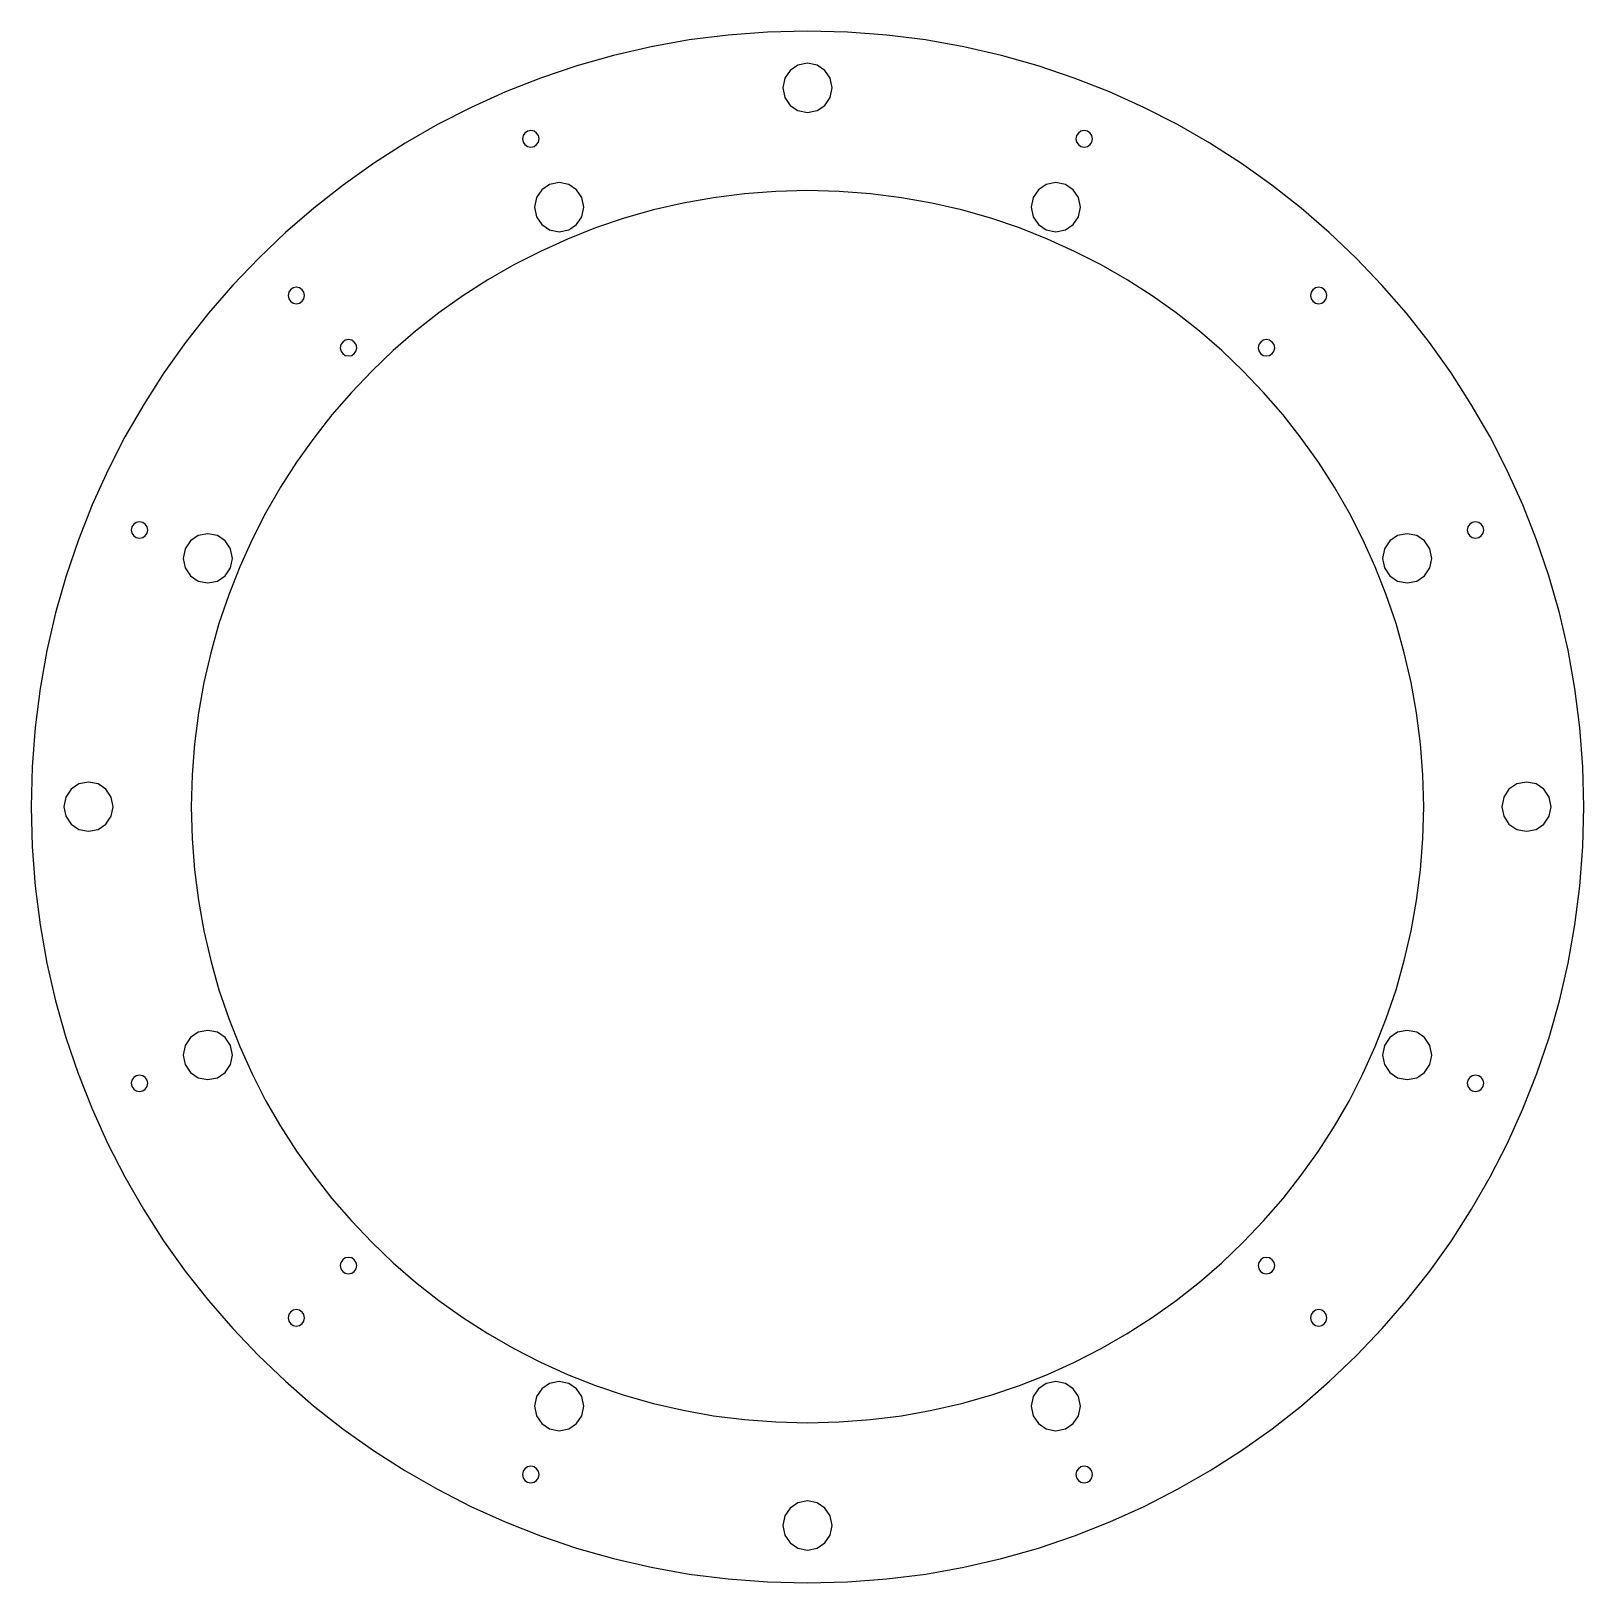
# Model space of a CAD drawing. Extents: x 107 to 494, y 46 to 792.
# Drawn here: x 107.5 to 296.5, y 47 to 235.9 of the extents above; entities that cross this region are included whole.
import ezdxf

# ---------------------------------------------------------------- set-up
doc = ezdxf.new("R2010")
doc.units = 0

msp = doc.modelspace()

# ---------------------------------------------------------------- linework, layer by layer
at = {"layer": 'Layer 1'}
for p, q in [((187.615105, 234.813901), (182.96395, 233.983674)), ((192.341852, 235.414282), (187.615105, 234.813901)), ((197.138261, 235.77889), (192.341852, 235.414282)), ((201.9984, 235.9018), (197.138261, 235.77889)), ((206.858544, 235.779059), (201.9984, 235.9018)), ((211.654964, 235.414617), (206.858544, 235.779059)), ((216.381731, 234.8144), (211.654964, 235.414617)), ((221.032914, 233.984333), (216.381731, 234.8144)), ((178.394318, 232.929527), (173.912139, 231.657386)), ((182.96395, 233.983674), (178.394318, 232.929527)), ((225.602581, 232.930341), (221.032914, 233.984333)), ((230.084803, 231.658349), (225.602581, 232.930341)), ((173.912139, 231.657386), (169.523344, 230.173177)), ((199.878623, 231.101337), (199.235744, 230.147742)), ((200.832162, 231.744271), (199.878623, 231.101337)), ((201.99988, 231.98003), (200.832162, 231.744271)), ((203.16767, 231.744271), (201.99988, 231.98003)), ((204.121263, 231.101337), (203.16767, 231.744271)), ((204.764193, 230.147742), (204.121263, 231.101337)), ((234.473648, 230.174283), (230.084803, 231.658349)), ((169.523344, 230.173177), (165.233864, 228.482827)), ((199.235744, 230.147742), (199.00001, 228.98)), ((199.00001, 228.98), (199.235744, 227.812281)), ((205, 228.98), (204.764193, 230.147742)), ((204.764193, 227.812281), (205, 228.98)), ((205, 228.98), (205, 228.98)), ((238.763186, 228.484069), (234.473648, 230.174283)), ((165.233864, 228.482827), (161.049629, 226.592262)), ((199.235744, 227.812281), (199.878623, 226.858698)), ((199.878623, 226.858698), (200.832162, 226.215768)), ((203.16767, 226.215768), (204.121263, 226.858698)), ((204.121263, 226.858698), (204.764193, 227.812281)), ((242.947486, 226.59363), (238.763186, 228.484069)), ((161.049629, 226.592262), (156.976569, 224.507407)), ((200.832162, 226.215768), (201.99988, 225.98001)), ((201.99988, 225.98001), (203.16767, 226.215768)), ((247.020617, 224.508894), (242.947486, 226.59363)), ((156.976569, 224.507407), (153.020616, 222.234189)), ((167.402573, 223.171243), (167.324, 222.782)), ((167.616861, 223.489105), (167.402573, 223.171243)), ((167.934719, 223.703414), (167.616861, 223.489105)), ((168.324, 223.782), (167.934719, 223.703414)), ((168.713209, 223.703414), (168.324, 223.782)), ((169.031045, 223.489105), (168.713209, 223.703414)), ((169.245358, 223.171243), (169.031045, 223.489105)), ((169.324, 222.782), (169.245358, 223.171243)), ((234.75464, 223.171243), (234.676, 222.782)), ((234.968951, 223.489105), (234.75464, 223.171243)), ((235.286786, 223.703414), (234.968951, 223.489105)), ((235.676, 223.782), (235.286786, 223.703414)), ((236.065281, 223.703414), (235.676, 223.782)), ((236.383139, 223.489105), (236.065281, 223.703414)), ((236.597427, 223.171243), (236.383139, 223.489105)), ((236.676, 222.782), (236.597427, 223.171243)), ((250.976648, 222.235784), (247.020617, 224.508894)), ((153.020616, 222.234189), (149.187699, 219.778535)), ((167.324, 222.782), (167.402573, 222.392748)), ((167.402573, 222.392748), (167.616861, 222.074888)), ((167.616861, 222.074888), (167.934719, 221.860583)), ((167.934719, 221.860583), (168.324, 221.782)), ((168.324, 221.782), (168.713209, 221.860583)), ((168.713209, 221.860583), (169.031045, 222.074888)), ((169.031045, 222.074888), (169.245358, 222.392748)), ((169.245358, 222.392748), (169.324, 222.782)), ((169.324, 222.782), (169.324, 222.782)), ((234.676, 222.782), (234.75464, 222.392748)), ((234.75464, 222.392748), (234.968951, 222.074888)), ((234.968951, 222.074888), (235.286786, 221.860583)), ((235.286786, 221.860583), (235.676, 221.782)), ((235.676, 221.782), (236.065281, 221.860583)), ((236.065281, 221.860583), (236.383139, 222.074888)), ((236.383139, 222.074888), (236.597427, 222.392748)), ((236.597427, 222.392748), (236.676, 222.782)), ((236.676, 222.782), (236.676, 222.782)), ((254.809649, 219.780227), (250.976648, 222.235784)), ((149.187699, 219.778535), (145.48375, 217.146369)), ((258.51369, 217.148147), (254.809649, 219.780227)), ((171.76788, 217.46703), (170.600142, 217.231271)), ((172.935601, 217.231271), (171.76788, 217.46703)), ((232.23188, 217.46703), (231.064161, 217.231271)), ((233.399618, 217.231271), (232.23188, 217.46703)), ((145.48375, 217.146369), (141.914699, 214.34362)), ((169.003634, 215.634743), (168.76788, 214.467)), ((169.646557, 216.588338), (169.003634, 215.634743)), ((170.600142, 217.231271), (169.646557, 216.588338)), ((173.889169, 216.588338), (172.935601, 217.231271)), ((174.532122, 215.634743), (173.889169, 216.588338)), ((174.768, 214.467), (174.532122, 215.634743)), ((190.578281, 215.615732), (186.884938, 214.956169)), ((194.331714, 216.092684), (190.578281, 215.615732)), ((198.140524, 216.382311), (194.331714, 216.092684)), ((202, 216.4799), (198.140524, 216.382311)), ((205.859485, 216.382311), (202, 216.4799)), ((209.668304, 216.092684), (205.859485, 216.382311)), ((213.421745, 215.615732), (209.668304, 216.092684)), ((217.115095, 214.956169), (213.421745, 215.615732)), ((229.467735, 215.634743), (229.232, 214.467)), ((230.110617, 216.588338), (229.467735, 215.634743)), ((231.064161, 217.231271), (230.110617, 216.588338)), ((234.353214, 216.588338), (233.399618, 217.231271)), ((234.996172, 215.634743), (234.353214, 216.588338)), ((235.232, 214.467), (234.996172, 215.634743)), ((262.082838, 214.34547), (258.51369, 217.148147)), ((141.914699, 214.34362), (138.486476, 211.376212)), ((168.76788, 214.467), (169.003634, 213.299275)), ((174.532122, 213.299275), (174.768, 214.467)), ((174.768, 214.467), (174.768, 214.467)), ((183.256397, 214.118705), (179.697371, 213.108053)), ((186.884938, 214.956169), (183.256397, 214.118705)), ((220.743642, 214.118705), (217.115095, 214.956169)), ((224.302675, 213.108053), (220.743642, 214.118705)), ((229.232, 214.467), (229.467735, 213.299275)), ((234.996172, 213.299275), (235.232, 214.467)), ((235.232, 214.467), (235.232, 214.467)), ((265.511164, 211.378121), (262.082838, 214.34547)), ((169.003634, 213.299275), (169.646557, 212.345689)), ((169.646557, 212.345689), (170.600142, 211.702758)), ((170.600142, 211.702758), (171.76788, 211.467)), ((171.76788, 211.467), (172.935601, 211.702758)), ((176.212572, 211.928926), (172.806713, 210.586036)), ((172.935601, 211.702758), (173.889169, 212.345689)), ((173.889169, 212.345689), (174.532122, 213.299275)), ((179.697371, 213.108053), (176.212572, 211.928926)), ((227.787479, 211.928926), (224.302675, 213.108053)), ((231.193344, 210.586036), (227.787479, 211.928926)), ((229.467735, 213.299275), (230.110617, 212.345689)), ((230.110617, 212.345689), (231.064161, 211.702758)), ((231.064161, 211.702758), (232.23188, 211.467)), ((232.23188, 211.467), (233.399618, 211.702758)), ((233.399618, 211.702758), (234.353214, 212.345689)), ((234.353214, 212.345689), (234.996172, 213.299275)), ((138.486476, 211.376212), (135.205013, 208.250071)), ((172.806713, 210.586036), (169.484505, 209.084095)), ((234.515557, 209.084095), (231.193344, 210.586036)), ((268.792737, 208.252025), (265.511164, 211.378121)), ((135.205013, 208.250071), (132.076239, 204.971125)), ((169.484505, 209.084095), (166.250662, 207.427817)), ((237.749404, 207.427817), (234.515557, 209.084095)), ((271.921627, 204.973108), (268.792737, 208.252025)), ((166.250662, 207.427817), (163.109896, 205.621912)), ((240.890175, 205.621912), (237.749404, 207.427817)), ((132.076239, 204.971125), (129.106085, 201.545299)), ((139.06785, 204.413105), (138.853572, 204.095243)), ((139.385672, 204.627414), (139.06785, 204.413105)), ((139.77488, 204.706), (139.385672, 204.627414)), ((140.164112, 204.627414), (139.77488, 204.706)), ((140.481989, 204.413105), (140.164112, 204.627414)), ((140.696341, 204.095243), (140.481989, 204.413105)), ((163.109896, 205.621912), (160.066919, 203.671095)), ((243.933157, 203.671095), (240.890175, 205.621912)), ((263.51857, 204.411671), (263.30411, 204.094524)), ((263.836185, 204.625433), (263.51857, 204.411671)), ((264.22488, 204.7038), (263.836185, 204.625433)), ((264.613626, 204.625433), (264.22488, 204.7038)), ((264.931336, 204.411671), (264.613626, 204.625433)), ((265.145849, 204.094524), (264.931336, 204.411671)), ((274.891901, 201.547295), (271.921627, 204.973108)), ((138.853572, 204.095243), (138.775, 203.706)), ((138.775, 203.706), (138.853573, 203.316744)), ((138.853573, 203.316744), (139.06785, 202.998872)), ((139.06785, 202.998872), (139.385672, 202.784557)), ((139.385672, 202.784557), (139.77488, 202.70597)), ((139.77488, 202.70597), (140.164112, 202.784557)), ((140.164112, 202.784557), (140.481989, 202.998872)), ((140.481989, 202.998872), (140.696341, 203.316744)), ((140.775, 203.706), (140.696341, 204.095243)), ((140.696341, 203.316744), (140.775, 203.706)), ((140.775, 203.706), (140.775, 203.706)), ((160.066919, 203.671095), (157.126443, 201.580076)), ((246.873637, 201.580076), (243.933157, 203.671095)), ((263.30411, 204.094524), (263.22488, 203.706)), ((263.22488, 203.706), (263.304013, 203.317459)), ((263.304013, 203.317459), (263.518484, 203.000303)), ((263.518484, 203.000303), (263.836153, 202.786538)), ((263.836153, 202.786538), (264.22488, 202.70817)), ((264.22488, 202.70817), (264.613578, 202.786538)), ((264.613578, 202.786538), (264.931209, 203.000303)), ((264.931209, 203.000303), (265.145705, 203.317459)), ((265.145705, 203.317459), (265.225, 203.706)), ((265.225, 203.706), (265.145849, 204.094524)), ((265.225, 203.706), (265.225, 203.706)), ((129.106085, 201.545299), (126.300483, 197.978519)), ((157.126443, 201.580076), (154.293182, 199.353569)), ((249.706902, 199.353569), (246.873637, 201.580076)), ((277.69763, 197.980512), (274.891901, 201.547295)), ((154.293182, 199.353569), (151.571846, 196.996285)), ((252.428242, 196.996285), (249.706902, 199.353569)), ((126.300483, 197.978519), (123.665362, 194.276711)), ((145.218225, 197.730524), (145.139, 197.342)), ((145.139, 197.342), (145.218133, 196.953453)), ((145.218133, 196.953453), (145.432604, 196.636294)), ((145.432686, 198.047671), (145.218225, 197.730524)), ((145.432604, 196.636294), (145.750273, 196.422528)), ((145.750304, 198.261433), (145.432686, 198.047671)), ((146.139, 198.3398), (145.750304, 198.261433)), ((146.527676, 198.261433), (146.139, 198.3398)), ((146.527645, 196.422528), (146.845269, 196.636294)), ((146.845351, 198.047671), (146.527676, 198.261433)), ((146.845269, 196.636294), (147.059758, 196.953453)), ((147.05985, 197.730524), (146.845351, 198.047671)), ((147.059758, 196.953453), (147.139, 197.342)), ((147.139, 197.342), (147.05985, 197.730524)), ((147.139, 197.342), (147.139, 197.342)), ((151.571846, 196.996285), (148.96715, 194.512937)), ((255.032943, 194.512937), (252.428242, 196.996285)), ((256.940156, 197.730524), (256.861, 197.342)), ((256.861, 197.342), (256.940114, 196.953453)), ((256.940114, 196.953453), (257.154544, 196.636294)), ((257.154581, 198.047671), (256.940156, 197.730524)), ((257.154544, 196.636294), (257.472172, 196.422528)), ((257.472186, 198.261433), (257.154581, 198.047671)), ((257.86088, 198.3398), (257.472186, 198.261433)), ((258.249626, 198.261433), (257.86088, 198.3398)), ((258.249577, 196.422528), (258.567205, 196.636294)), ((258.567336, 198.047671), (258.249626, 198.261433)), ((258.567205, 196.636294), (258.781701, 196.953453)), ((258.781849, 197.730524), (258.567336, 198.047671)), ((258.781701, 196.953453), (258.861, 197.342)), ((258.861, 197.342), (258.781849, 197.730524)), ((258.861, 197.342), (258.861, 197.342)), ((280.332883, 194.278683), (277.69763, 197.980512)), ((145.750273, 196.422528), (146.139, 196.34416)), ((146.139, 196.34416), (146.527645, 196.422528)), ((257.472172, 196.422528), (257.86088, 196.34416)), ((257.86088, 196.34416), (258.249577, 196.422528)), ((123.665362, 194.276711), (121.206653, 190.445803)), ((148.96715, 194.512937), (146.483805, 191.908239)), ((257.516292, 191.908239), (255.032943, 194.512937)), ((282.79173, 190.447734), (280.332883, 194.278683)), ((146.483805, 191.908239), (144.126523, 189.186901)), ((259.873578, 189.186901), (257.516292, 191.908239)), ((121.206653, 190.445803), (118.930287, 186.491719)), ((144.126523, 189.186901), (141.900017, 186.353636)), ((262.100088, 186.353636), (259.873578, 189.186901)), ((285.068238, 186.49359), (282.79173, 190.447734)), ((118.930287, 186.491719), (116.842194, 182.420386)), ((141.900017, 186.353636), (139.809, 183.413157)), ((264.19111, 183.413157), (262.100088, 186.353636)), ((287.156479, 182.422176), (285.068238, 186.49359)), ((139.809, 183.413157), (137.858183, 180.370176)), ((266.141932, 180.370176), (264.19111, 183.413157)), ((116.842194, 182.420386), (114.948305, 178.23773)), ((289.05052, 178.239419), (287.156479, 182.422176)), ((137.858183, 180.370176), (136.05228, 177.229405)), ((267.947841, 177.229405), (266.141932, 180.370176)), ((114.948305, 178.23773), (113.25455, 173.949677)), ((290.744432, 173.951242), (289.05052, 178.239419)), ((119.991975, 175.863096), (119.777648, 175.545237)), ((120.309847, 176.077405), (119.991975, 175.863096)), ((120.69913, 176.15599), (120.309847, 176.077405)), ((121.088336, 176.077405), (120.69913, 176.15599)), ((121.406155, 175.863096), (121.088336, 176.077405)), ((121.620429, 175.545237), (121.406155, 175.863096)), ((136.05228, 177.229405), (134.396002, 173.995558)), ((269.604124, 173.995558), (267.947841, 177.229405)), ((282.594691, 175.861671), (282.380234, 175.544524)), ((282.912305, 176.075433), (282.594691, 175.861671)), ((283.301, 176.1538), (282.912305, 176.075433)), ((283.689727, 176.075433), (283.301, 176.1538)), ((284.007396, 175.861671), (283.689727, 176.075433)), ((284.221867, 175.544524), (284.007396, 175.861671)), ((113.25455, 173.949677), (111.76686, 169.562154)), ((119.777648, 175.545237), (119.699, 175.156)), ((119.699, 175.156), (119.777648, 174.76674)), ((119.777648, 174.76674), (119.991975, 174.448869)), ((119.991975, 174.448869), (120.309847, 174.234556)), ((120.309847, 174.234556), (120.69913, 174.15597)), ((120.69913, 174.15597), (121.088336, 174.234556)), ((121.088336, 174.234556), (121.406155, 174.448869)), ((121.406155, 174.448869), (121.620429, 174.76674)), ((121.699, 175.156), (121.620429, 175.545237)), ((121.620429, 174.76674), (121.699, 175.156)), ((121.699, 175.156), (121.699, 175.156)), ((127.846167, 174.476232), (126.892626, 173.833303)), ((129.01388, 174.71199), (127.846167, 174.476232)), ((130.18162, 174.476232), (129.01388, 174.71199)), ((131.135218, 173.833303), (130.18162, 174.476232)), ((134.396002, 173.995558), (132.894063, 170.673345)), ((271.10607, 170.673345), (269.604124, 173.995558)), ((273.818262, 174.476232), (272.864677, 173.833303)), ((274.986, 174.71199), (273.818262, 174.476232)), ((276.153721, 174.476232), (274.986, 174.71199)), ((277.107278, 173.833303), (276.153721, 174.476232)), ((282.380234, 175.544524), (282.30101, 175.156)), ((282.30101, 175.156), (282.380141, 174.767453)), ((282.380141, 174.767453), (282.594609, 174.450294)), ((282.594609, 174.450294), (282.912275, 174.236528)), ((282.912275, 174.236528), (283.301, 174.15816)), ((283.301, 174.15816), (283.689696, 174.236528)), ((283.689696, 174.236528), (284.007314, 174.450294)), ((284.007314, 174.450294), (284.221775, 174.767453)), ((284.221775, 174.767453), (284.301, 175.156)), ((284.301, 175.156), (284.221867, 175.544524)), ((284.301, 175.156), (284.301, 175.156)), ((292.232283, 169.563572), (290.744432, 173.951242)), ((126.249745, 172.879719), (126.01401, 171.712)), ((126.892626, 173.833303), (126.249745, 172.879719)), ((131.778177, 172.879719), (131.135218, 173.833303)), ((132.014, 171.712), (131.778177, 172.879719)), ((272.221754, 172.879719), (271.986, 171.712)), ((272.864677, 173.833303), (272.221754, 172.879719)), ((277.750195, 172.879719), (277.107278, 173.833303)), ((277.986, 171.712), (277.750195, 172.879719)), ((126.01401, 171.712), (126.249745, 170.544275)), ((126.249745, 170.544275), (126.892626, 169.590689)), ((131.135218, 169.590689), (131.778177, 170.544275)), ((132.894063, 170.673345), (131.551173, 167.26748)), ((131.778177, 170.544275), (132.014, 171.712)), ((132.014, 171.712), (132.014, 171.712)), ((272.448966, 167.26748), (271.10607, 170.673345)), ((271.986, 171.712), (272.221754, 170.544275)), ((272.221754, 170.544275), (272.864677, 169.590689)), ((277.107278, 169.590689), (277.750195, 170.544275)), ((277.750195, 170.544275), (277.986, 171.712)), ((277.986, 171.712), (277.986, 171.712)), ((111.76686, 169.562154), (110.491166, 165.081087)), ((126.892626, 169.590689), (127.846167, 168.947758)), ((127.846167, 168.947758), (129.01388, 168.712)), ((129.01388, 168.712), (130.18162, 168.947758)), ((130.18162, 168.947758), (131.135218, 169.590689)), ((272.864677, 169.590689), (273.818262, 168.947758)), ((273.818262, 168.947758), (274.986, 168.712)), ((274.986, 168.712), (276.153721, 168.947758)), ((276.153721, 168.947758), (277.107278, 169.590689)), ((293.508143, 165.082333), (292.232283, 169.563572)), ((131.551173, 167.26748), (130.372046, 163.782676)), ((273.628099, 163.782676), (272.448966, 167.26748)), ((110.491166, 165.081087), (109.433398, 160.512401)), ((294.566081, 160.513452), (293.508143, 165.082333)), ((130.372046, 163.782676), (129.361395, 160.223643)), ((274.638758, 160.223643), (273.628099, 163.782676)), ((109.433398, 160.512401), (108.599487, 155.862023)), ((129.361395, 160.223643), (128.523931, 156.595096)), ((275.47623, 156.595096), (274.638758, 160.223643)), ((295.400167, 155.862852), (294.566081, 160.513452)), ((108.599487, 155.862023), (107.995363, 151.13588)), ((128.523931, 156.595096), (127.864367, 152.901745)), ((276.135802, 152.901745), (275.47623, 156.595096)), ((296.004469, 151.13646), (295.400167, 155.862852)), ((127.864367, 152.901745), (127.387416, 149.148304)), ((276.612763, 149.148304), (276.135802, 152.901745)), ((107.995363, 151.13588), (107.626957, 146.339897)), ((296.373057, 146.340201), (296.004469, 151.13646)), ((127.387416, 149.148304), (127.097789, 145.339485)), ((276.9024, 145.339485), (276.612763, 149.148304)), ((107.626957, 146.339897), (107.5002, 141.48)), ((296.5, 141.48), (296.373057, 146.340201)), ((113.332262, 144.244242), (112.378666, 143.601311)), ((114.5, 144.48), (113.332262, 144.244242)), ((115.667738, 144.244242), (114.5, 144.48)), ((116.621322, 143.601311), (115.667738, 144.244242)), ((127.097789, 145.339485), (127.0002, 141.48)), ((277, 141.48), (276.9024, 145.339485)), ((288.332289, 144.244242), (287.378732, 143.601311)), ((289.50001, 144.48), (288.332289, 144.244242)), ((290.667746, 144.244242), (289.50001, 144.48)), ((291.621328, 143.601311), (290.667746, 144.244242)), ((111.735708, 142.647725), (111.49988, 141.48)), ((112.378666, 143.601311), (111.735708, 142.647725)), ((117.264246, 142.647725), (116.621322, 143.601311)), ((117.5, 141.48), (117.264246, 142.647725)), ((286.735815, 142.647725), (286.50001, 141.48)), ((287.378732, 143.601311), (286.735815, 142.647725)), ((292.264248, 142.647725), (291.621328, 143.601311)), ((292.5, 141.48), (292.264248, 142.647725)), ((107.5002, 141.48), (107.623163, 136.617044)), ((111.49988, 141.48), (111.735708, 140.312257)), ((111.735708, 140.312257), (112.378666, 139.358662)), ((116.621322, 139.358662), (117.264246, 140.312257)), ((117.264246, 140.312257), (117.5, 141.48)), ((117.5, 141.48), (117.5, 141.48)), ((127.0002, 141.48), (127.097789, 137.620515)), ((276.902402, 137.620515), (277, 141.48)), ((277, 141.48), (277, 141.48)), ((286.50001, 141.48), (286.735815, 140.312257)), ((286.735815, 140.312257), (287.378732, 139.358662)), ((291.621328, 139.358662), (292.264248, 140.312257)), ((292.264248, 140.312257), (292.5, 141.48)), ((292.5, 141.48), (292.5, 141.48)), ((296.377137, 136.617052), (296.5001, 141.48)), ((296.5001, 141.48), (296.5, 141.48)), ((112.378666, 139.358662), (113.332262, 138.715729)), ((113.332262, 138.715729), (114.5, 138.47997)), ((114.5, 138.47997), (115.667738, 138.715729)), ((115.667738, 138.715729), (116.621322, 139.358662)), ((287.378732, 139.358662), (288.332289, 138.715729)), ((288.332289, 138.715729), (289.50001, 138.47997)), ((289.50001, 138.47997), (290.667746, 138.715729)), ((290.667746, 138.715729), (291.621328, 139.358662)), ((107.623163, 136.617044), (107.988094, 131.817927)), ((127.097789, 137.620515), (127.387416, 133.811696)), ((276.612766, 133.811696), (276.902402, 137.620515)), ((296.012206, 131.817943), (296.377137, 136.617052)), ((127.387416, 133.811696), (127.864367, 130.058255)), ((276.135807, 130.058255), (276.612766, 133.811696)), ((107.988094, 131.817927), (108.589055, 127.088586)), ((295.411245, 127.088609), (296.012206, 131.817943)), ((127.864367, 130.058255), (128.523931, 126.364904)), ((275.476236, 126.364904), (276.135807, 130.058255)), ((108.589055, 127.088586), (109.420109, 122.434961)), ((294.580192, 122.434989), (295.411245, 127.088609)), ((128.523931, 126.364904), (129.361395, 122.736357)), ((274.638765, 122.736357), (275.476236, 126.364904)), ((109.420109, 122.434961), (110.475317, 117.862987)), ((129.361395, 122.736357), (130.372046, 119.177324)), ((273.628106, 119.177324), (274.638765, 122.736357)), ((293.524983, 117.863021), (294.580192, 122.434989)), ((130.372046, 119.177324), (131.551173, 115.69252)), ((272.448974, 115.69252), (273.628106, 119.177324)), ((110.475317, 117.862987), (111.748742, 113.378603)), ((292.251558, 113.37864), (293.524983, 117.863021)), ((131.551173, 115.69252), (132.894063, 112.286655)), ((271.106078, 112.286655), (272.448974, 115.69252)), ((127.846167, 114.012263), (126.892626, 113.369333)), ((129.01388, 114.24802), (127.846167, 114.012263)), ((130.18162, 114.012263), (129.01388, 114.24802)), ((131.135218, 113.369333), (130.18162, 114.012263)), ((273.818262, 114.012263), (272.864677, 113.369333)), ((274.986, 114.24802), (273.818262, 114.012263)), ((276.153721, 114.012263), (274.986, 114.24802)), ((277.107278, 113.369333), (276.153721, 114.012263)), ((111.748742, 113.378603), (113.234447, 108.987747)), ((126.249745, 112.415741), (126.01401, 111.248)), ((126.892626, 113.369333), (126.249745, 112.415741)), ((131.778177, 112.415741), (131.135218, 113.369333)), ((132.014, 111.248), (131.778177, 112.415741)), ((132.894063, 112.286655), (134.396002, 108.964442)), ((269.604133, 108.964442), (271.106078, 112.286655)), ((272.221754, 112.415741), (271.986, 111.248)), ((272.864677, 113.369333), (272.221754, 112.415741)), ((277.750195, 112.415741), (277.107278, 113.369333)), ((277.986, 111.248), (277.750195, 112.415741)), ((290.765854, 108.987787), (292.251558, 113.37864)), ((126.01401, 111.248), (126.249745, 110.080275)), ((126.249745, 110.080275), (126.892626, 109.126689)), ((131.135218, 109.126689), (131.778177, 110.080275)), ((131.778177, 110.080275), (132.014, 111.248)), ((132.014, 111.248), (132.014, 111.248)), ((271.986, 111.248), (272.221754, 110.080275)), ((272.221754, 110.080275), (272.864677, 109.126689)), ((277.107278, 109.126689), (277.750195, 110.080275)), ((277.750195, 110.080275), (277.986, 111.248)), ((277.986, 111.248), (277.986, 111.248)), ((113.234447, 108.987747), (114.926494, 104.696355)), ((119.777648, 108.193239), (119.699, 107.804)), ((119.699, 107.804), (119.777648, 107.414744)), ((119.991975, 108.511101), (119.777648, 108.193239)), ((120.309847, 108.725413), (119.991975, 108.511101)), ((120.69913, 108.804), (120.309847, 108.725413)), ((121.088336, 108.725413), (120.69913, 108.804)), ((121.406155, 108.511101), (121.088336, 108.725413)), ((121.620429, 108.193239), (121.406155, 108.511101)), ((121.699, 107.804), (121.620429, 108.193239)), ((121.620429, 107.414744), (121.699, 107.804)), ((121.699, 107.804), (121.699, 107.804)), ((126.892626, 109.126689), (127.846167, 108.483758)), ((127.846167, 108.483758), (129.01388, 108.248)), ((129.01388, 108.248), (130.18162, 108.483758)), ((130.18162, 108.483758), (131.135218, 109.126689)), ((134.396002, 108.964442), (136.05228, 105.730595)), ((267.947849, 105.730595), (269.604133, 108.964442)), ((272.864677, 109.126689), (273.818262, 108.483758)), ((273.818262, 108.483758), (274.986, 108.248)), ((274.986, 108.248), (276.153721, 108.483758)), ((276.153721, 108.483758), (277.107278, 109.126689)), ((282.380234, 108.192537), (282.30101, 107.804)), ((282.30101, 107.804), (282.380141, 107.415463)), ((282.594691, 108.509682), (282.380234, 108.192537)), ((282.912305, 108.723437), (282.594691, 108.509682)), ((283.301, 108.8018), (282.912305, 108.723437)), ((283.689727, 108.723437), (283.301, 108.8018)), ((284.007396, 108.509682), (283.689727, 108.723437)), ((284.221867, 108.192537), (284.007396, 108.509682)), ((284.221775, 107.415463), (284.301, 107.804)), ((284.301, 107.804), (284.221867, 108.192537)), ((284.301, 107.804), (284.301, 107.804)), ((289.073808, 104.696397), (290.765854, 108.987787)), ((119.777648, 107.414744), (119.991975, 107.096884)), ((119.991975, 107.096884), (120.309847, 106.882581)), ((120.309847, 106.882581), (120.69913, 106.804)), ((120.69913, 106.804), (121.088336, 106.882581)), ((121.088336, 106.882581), (121.406155, 107.096884)), ((121.406155, 107.096884), (121.620429, 107.414744)), ((282.380141, 107.415463), (282.594609, 107.098318)), ((282.594609, 107.098318), (282.912275, 106.884563)), ((282.912275, 106.884563), (283.301, 106.8062)), ((283.301, 106.8062), (283.689696, 106.884563)), ((283.689696, 106.884563), (284.007314, 107.098318)), ((284.007314, 107.098318), (284.221775, 107.415463)), ((114.926494, 104.696355), (116.818944, 100.510365)), ((136.05228, 105.730595), (137.858183, 102.589824)), ((266.141941, 102.589824), (267.947849, 105.730595)), ((287.181358, 100.510409), (289.073808, 104.696397)), ((137.858183, 102.589824), (139.809, 99.546843)), ((264.191119, 99.546843), (266.141941, 102.589824)), ((116.818944, 100.510365), (118.905862, 96.435716)), ((285.094441, 96.43576), (287.181358, 100.510409)), ((139.809, 99.546843), (141.900017, 96.606364)), ((262.100097, 96.606364), (264.191119, 99.546843)), ((118.905862, 96.435716), (121.181308, 92.478344)), ((141.900017, 96.606364), (144.126523, 93.773099)), ((259.873586, 93.773099), (262.100097, 96.606364)), ((282.818997, 92.478388), (285.094441, 96.43576)), ((144.126523, 93.773099), (146.483805, 91.051761)), ((257.5163, 91.051761), (259.873586, 93.773099)), ((121.181308, 92.478344), (123.639345, 88.644187)), ((146.483805, 91.051761), (148.96715, 88.447062)), ((255.03295, 88.447062), (257.5163, 91.051761)), ((280.360961, 88.644231), (282.818997, 92.478388)), ((123.639345, 88.644187), (126.274035, 84.939183)), ((148.96715, 88.447062), (151.571846, 85.963715)), ((252.428249, 85.963715), (255.03295, 88.447062)), ((277.726272, 84.939226), (280.360961, 88.644231)), ((145.218225, 86.007337), (145.139, 85.6188)), ((145.139, 85.6188), (145.218133, 85.230263)), ((145.218133, 85.230263), (145.432604, 84.913117)), ((145.432686, 86.324482), (145.218225, 86.007337)), ((145.750304, 86.538237), (145.432686, 86.324482)), ((146.139, 86.6166), (145.750304, 86.538237)), ((146.527676, 86.538237), (146.139, 86.6166)), ((146.845351, 86.324482), (146.527676, 86.538237)), ((146.845269, 84.913117), (147.059758, 85.230263)), ((147.05985, 86.007337), (146.845351, 86.324482)), ((147.059758, 85.230263), (147.139, 85.6188)), ((147.139, 85.6188), (147.05985, 86.007337)), ((147.139, 85.6188), (147.139, 85.6188)), ((151.571846, 85.963715), (154.293182, 83.606431)), ((249.706909, 83.606431), (252.428249, 85.963715)), ((256.940156, 86.007337), (256.861, 85.6188)), ((256.861, 85.6188), (256.940114, 85.230263)), ((256.940114, 85.230263), (257.154544, 84.913117)), ((257.154581, 86.324482), (256.940156, 86.007337)), ((257.472186, 86.538237), (257.154581, 86.324482)), ((257.86088, 86.6166), (257.472186, 86.538237)), ((258.249626, 86.538237), (257.86088, 86.6166)), ((258.567336, 86.324482), (258.249626, 86.538237)), ((258.567205, 84.913117), (258.781701, 85.230263)), ((258.781849, 86.007337), (258.567336, 86.324482)), ((258.781701, 85.230263), (258.861, 85.6188)), ((258.861, 85.6188), (258.781849, 86.007337)), ((258.861, 85.6188), (258.861, 85.6188)), ((126.274035, 84.939183), (129.079441, 81.369269)), ((145.432604, 84.913117), (145.750273, 84.699363)), ((145.750273, 84.699363), (146.139, 84.621)), ((146.139, 84.621), (146.527645, 84.699363)), ((146.527645, 84.699363), (146.845269, 84.913117)), ((154.293182, 83.606431), (157.126443, 81.379924)), ((246.873643, 81.379924), (249.706909, 83.606431)), ((257.154544, 84.913117), (257.472172, 84.699363)), ((257.472172, 84.699363), (257.86088, 84.621)), ((257.86088, 84.621), (258.249577, 84.699363)), ((258.249577, 84.699363), (258.567205, 84.913117)), ((274.920867, 81.36931), (277.726272, 84.939226)), ((129.079441, 81.369269), (132.049625, 77.940383)), ((157.126443, 81.379924), (160.066919, 79.288905)), ((243.933162, 79.288905), (246.873643, 81.379924)), ((271.950685, 77.940423), (274.920867, 81.36931)), ((138.853572, 79.644143), (138.775, 79.2549)), ((139.06785, 79.962005), (138.853572, 79.644143)), ((139.385672, 80.176314), (139.06785, 79.962005)), ((139.77488, 80.2549), (139.385672, 80.176314)), ((140.164112, 80.176314), (139.77488, 80.2549)), ((140.481989, 79.962005), (140.164112, 80.176314)), ((140.696341, 79.644143), (140.481989, 79.962005)), ((140.775, 79.2549), (140.696341, 79.644143)), ((263.30411, 79.643437), (263.22488, 79.2549)), ((263.51857, 79.960583), (263.30411, 79.643437)), ((263.836185, 80.174337), (263.51857, 79.960583)), ((264.22488, 80.2527), (263.836185, 80.174337)), ((264.613626, 80.174337), (264.22488, 80.2527)), ((264.931336, 79.960583), (264.613626, 80.174337)), ((265.145849, 79.643437), (264.931336, 79.960583)), ((265.225, 79.2549), (265.145849, 79.643437)), ((132.049625, 77.940383), (135.17865, 74.658462)), ((138.775, 79.2549), (138.853573, 78.865644)), ((138.853573, 78.865644), (139.06785, 78.547784)), ((139.06785, 78.547784), (139.385672, 78.333481)), ((139.385672, 78.333481), (139.77488, 78.2549)), ((139.77488, 78.2549), (140.164112, 78.333481)), ((140.164112, 78.333481), (140.481989, 78.547784)), ((140.481989, 78.547784), (140.696341, 78.865644)), ((140.696341, 78.865644), (140.775, 79.2549)), ((140.775, 79.2549), (140.775, 79.2549)), ((160.066919, 79.288905), (163.109896, 77.338088)), ((240.89018, 77.338088), (243.933162, 79.288905)), ((263.22488, 79.2549), (263.304013, 78.866363)), ((263.304013, 78.866363), (263.518484, 78.549218)), ((263.518484, 78.549218), (263.836153, 78.335463)), ((263.836153, 78.335463), (264.22488, 78.2571)), ((264.22488, 78.2571), (264.613578, 78.335463)), ((264.613578, 78.335463), (264.931209, 78.549218)), ((264.931209, 78.549218), (265.145705, 78.866363)), ((265.145705, 78.866363), (265.225, 79.2549)), ((265.225, 79.2549), (265.225, 79.2549)), ((268.821663, 74.6585), (271.950685, 77.940423)), ((163.109896, 77.338088), (166.250662, 75.532183)), ((237.749408, 75.532183), (240.89018, 77.338088)), ((135.17865, 74.658462), (138.460577, 71.529445)), ((166.250662, 75.532183), (169.484505, 73.875905)), ((169.484505, 73.875905), (172.806713, 72.373964)), ((231.193347, 72.373964), (234.51556, 73.875905)), ((234.51556, 73.875905), (237.749408, 75.532183)), ((265.539738, 71.52948), (268.821663, 74.6585)), ((172.806713, 72.373964), (176.212572, 71.031074)), ((227.787482, 71.031074), (231.193347, 72.373964)), ((138.460577, 71.529445), (141.88947, 68.559268)), ((169.646557, 70.615137), (169.003634, 69.661542)), ((170.600142, 71.258071), (169.646557, 70.615137)), ((171.76788, 71.49383), (170.600142, 71.258071)), ((172.935601, 71.258071), (171.76788, 71.49383)), ((173.889169, 70.615137), (172.935601, 71.258071)), ((174.532122, 69.661542), (173.889169, 70.615137)), ((176.212572, 71.031074), (179.697371, 69.851947)), ((224.302676, 69.851947), (227.787482, 71.031074)), ((230.110617, 70.615137), (229.467735, 69.661542)), ((231.064161, 71.258071), (230.110617, 70.615137)), ((232.23188, 71.49383), (231.064161, 71.258071)), ((233.399618, 71.258071), (232.23188, 71.49383)), ((234.353214, 70.615137), (233.399618, 71.258071)), ((234.996172, 69.661542), (234.353214, 70.615137)), ((262.110848, 68.5593), (265.539738, 71.52948)), ((141.88947, 68.559268), (145.45939, 65.753869)), ((169.003634, 69.661542), (168.76788, 68.4938)), ((168.76788, 68.4938), (169.003634, 67.326081)), ((174.768, 68.4938), (174.532122, 69.661542)), ((174.532122, 67.326081), (174.768, 68.4938)), ((174.768, 68.4938), (174.768, 68.4938)), ((179.697371, 69.851947), (183.256397, 68.841295)), ((183.256397, 68.841295), (186.884938, 68.003831)), ((217.115096, 68.003831), (220.743644, 68.841295)), ((220.743644, 68.841295), (224.302676, 69.851947)), ((229.467735, 69.661542), (229.232, 68.4938)), ((229.232, 68.4938), (229.467735, 67.326081)), ((235.232, 68.4938), (234.996172, 69.661542)), ((234.996172, 67.326081), (235.232, 68.4938)), ((235.232, 68.4938), (235.232, 68.4938)), ((258.540931, 65.753899), (262.110848, 68.5593)), ((169.003634, 67.326081), (169.646557, 66.372497)), ((169.646557, 66.372497), (170.600142, 65.729568)), ((172.935601, 65.729568), (173.889169, 66.372497)), ((173.889169, 66.372497), (174.532122, 67.326081)), ((186.884938, 68.003831), (190.578281, 67.344268)), ((190.578281, 67.344268), (194.331714, 66.867316)), ((194.331714, 66.867316), (198.140524, 66.577689)), ((198.140524, 66.577689), (202, 66.4801)), ((202, 66.4801), (205.859485, 66.577689)), ((205.859485, 66.577689), (209.668304, 66.867316)), ((209.668304, 66.867316), (213.421745, 67.344268)), ((213.421745, 67.344268), (217.115096, 68.003831)), ((229.467735, 67.326081), (230.110617, 66.372497)), ((230.110617, 66.372497), (231.064161, 65.729568)), ((233.399618, 65.729568), (234.353214, 66.372497)), ((234.353214, 66.372497), (234.996172, 67.326081)), ((145.45939, 65.753869), (149.164399, 63.119187)), ((170.600142, 65.729568), (171.76788, 65.49381)), ((171.76788, 65.49381), (172.935601, 65.729568)), ((231.064161, 65.729568), (232.23188, 65.49381)), ((232.23188, 65.49381), (233.399618, 65.729568)), ((254.835925, 63.119213), (258.540931, 65.753899)), ((149.164399, 63.119187), (152.998561, 60.661157)), ((251.001767, 60.66118), (254.835925, 63.119213)), ((152.998561, 60.661157), (156.955937, 58.385718)), ((167.402573, 60.568143), (167.324, 60.1789)), ((167.616861, 60.886005), (167.402573, 60.568143)), ((167.934719, 61.100314), (167.616861, 60.886005)), ((168.324, 61.1789), (167.934719, 61.100314)), ((168.713209, 61.100314), (168.324, 61.1789)), ((169.031045, 60.886005), (168.713209, 61.100314)), ((169.245358, 60.568143), (169.031045, 60.886005)), ((169.324, 60.1789), (169.245358, 60.568143)), ((234.75464, 60.568143), (234.676, 60.1789)), ((234.968951, 60.886005), (234.75464, 60.568143)), ((235.286786, 61.100314), (234.968951, 60.886005)), ((235.676, 61.1789), (235.286786, 61.100314)), ((236.065281, 61.100314), (235.676, 61.1789)), ((236.383139, 60.886005), (236.065281, 61.100314)), ((236.597427, 60.568143), (236.383139, 60.886005)), ((236.676, 60.1789), (236.597427, 60.568143)), ((247.044396, 58.385738), (251.001767, 60.66118)), ((167.324, 60.1789), (167.402573, 59.78964)), ((167.402573, 59.78964), (167.616861, 59.471769)), ((167.616861, 59.471769), (167.934719, 59.257456)), ((167.934719, 59.257456), (168.324, 59.17887)), ((168.324, 59.17887), (168.713209, 59.257456)), ((168.713209, 59.257456), (169.031045, 59.471769)), ((169.031045, 59.471769), (169.245358, 59.78964)), ((169.245358, 59.78964), (169.324, 60.1789)), ((169.324, 60.1789), (169.324, 60.1789)), ((234.676, 60.1789), (234.75464, 59.78964)), ((234.75464, 59.78964), (234.968951, 59.471769)), ((234.968951, 59.471769), (235.286786, 59.257456)), ((235.286786, 59.257456), (235.676, 59.17887)), ((235.676, 59.17887), (236.065281, 59.257456)), ((236.065281, 59.257456), (236.383139, 59.471769)), ((236.383139, 59.471769), (236.597427, 59.78964)), ((236.597427, 59.78964), (236.676, 60.1789)), ((236.676, 60.1789), (236.676, 60.1789)), ((156.955937, 58.385718), (161.03059, 56.298808)), ((200.832162, 56.744571), (199.878623, 56.101637)), ((201.99988, 56.98033), (200.832162, 56.744571)), ((203.16767, 56.744571), (201.99988, 56.98033)), ((204.121263, 56.101637), (203.16767, 56.744571)), ((242.969748, 56.298825), (247.044396, 58.385738)), ((161.03059, 56.298808), (165.216581, 54.406364)), ((199.235744, 55.148043), (199.00001, 53.9803)), ((199.878623, 56.101637), (199.235744, 55.148043)), ((204.764193, 55.148043), (204.121263, 56.101637)), ((205, 53.9803), (204.764193, 55.148043)), ((238.783761, 54.406378), (242.969748, 56.298825)), ((165.216581, 54.406364), (169.507974, 52.714324)), ((199.00001, 53.9803), (199.235744, 52.812575)), ((204.764193, 52.812575), (205, 53.9803)), ((205, 53.9803), (205, 53.9803)), ((234.492373, 52.714335), (238.783761, 54.406378)), ((169.507974, 52.714324), (173.898831, 51.228624)), ((173.898831, 51.228624), (178.383214, 49.955204)), ((199.235744, 52.812575), (199.878623, 51.858989)), ((199.878623, 51.858989), (200.832162, 51.216058)), ((200.832162, 51.216058), (201.99988, 50.9803)), ((201.99988, 50.9803), (203.16767, 51.216058)), ((203.16767, 51.216058), (204.121263, 51.858989)), ((204.121263, 51.858989), (204.764193, 52.812575)), ((225.617146, 49.95521), (230.101522, 51.228633)), ((230.101522, 51.228633), (234.492373, 52.714335)), ((178.383214, 49.955204), (182.955185, 48.9)), ((221.045182, 48.900004), (225.617146, 49.95521)), ((182.955185, 48.9), (187.608807, 48.06895)), ((187.608807, 48.06895), (192.338142, 47.467992)), ((192.338142, 47.467992), (197.137252, 47.103063)), ((206.863139, 47.103063), (211.662241, 47.467993)), ((211.662241, 47.467993), (216.391567, 48.068953)), ((216.391567, 48.068953), (221.045182, 48.900004)), ((197.137252, 47.103063), (202.0002, 46.9801)), ((202.0002, 46.9801), (206.863139, 47.103063))]:
    msp.add_line(p, q, dxfattribs=at)

doc.saveas('drawing.dxf')
